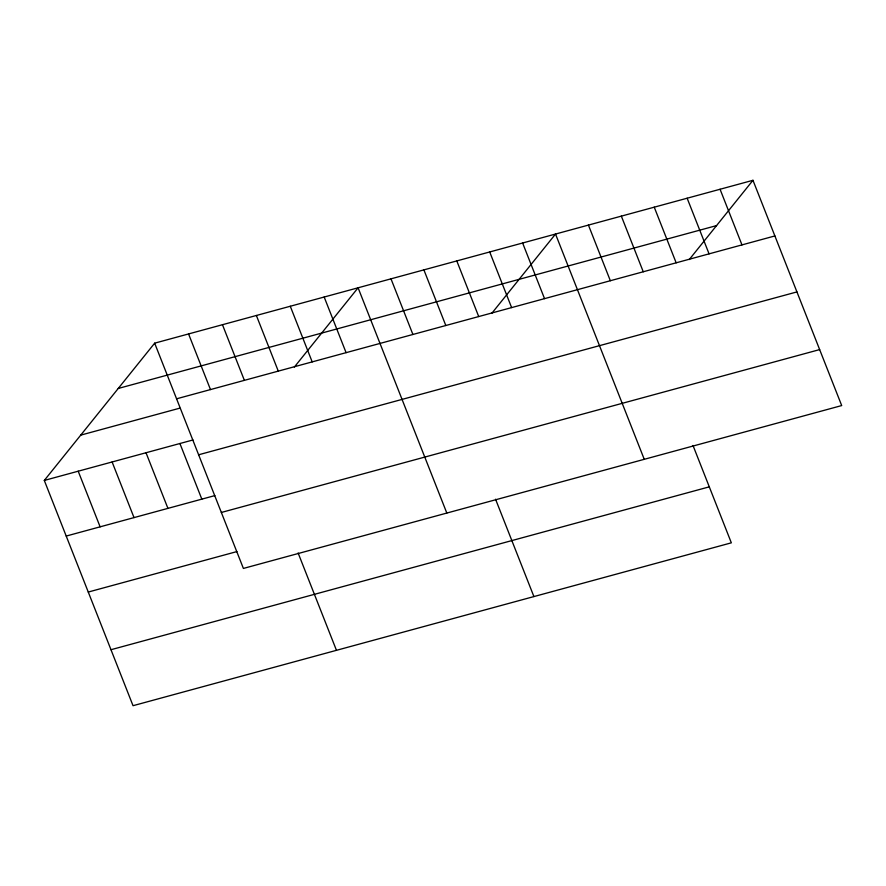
<?xml version="1.0" encoding="UTF-8"?>
<svg xmlns="http://www.w3.org/2000/svg" width="886" height="886" viewBox="0 0 886 886"><rect width="100%" height="100%" fill="white"/><g stroke="black" fill="none" stroke-linecap="round" stroke-linejoin="round"><path stroke-width="1.33" d="M692.996 445.47L731.338 542.83L133.033 705.699L44.3 480.433L154.662 343.17L752.967 180.301L841.7 405.566L243.395 568.435L154.662 343.17M294.373 367.037L358.088 287.795L446.821 513.06M491.819 313.29L555.522 234.048L644.255 459.313M689.264 259.543L752.967 180.301M118.237 388.467L716.553 225.598M176.569 398.811L774.885 235.942M80.715 435.137L179.825 408.158M44.3 480.433L192.96 439.965M198.619 454.784L796.935 291.915M66.217 536.063L214.866 495.595M221.345 512.462L819.65 349.593M88.268 592.047L236.916 551.579M110.983 649.715L709.287 486.846M720.063 189.261L741.97 244.901M687.148 198.22L709.066 253.85M654.245 207.18L676.162 262.81M621.341 216.14L643.258 271.769M588.437 225.099L610.343 280.729M522.618 243.008L544.536 298.648M489.714 251.967L511.621 307.597M456.799 260.927L478.717 316.557M423.896 269.887L445.813 325.516M495.551 499.217L533.904 596.566M390.992 278.846L412.909 334.476M324.176 297.031L346.094 352.661M290.276 306.257L312.193 361.887M256.375 315.482L278.282 371.123M222.464 324.719L244.381 380.349M298.106 552.964L336.459 650.313M188.563 333.944L210.48 389.574M179.913 443.509L201.831 499.15M146.013 452.746L167.93 508.376M112.112 461.971L134.019 517.601M78.201 471.197L100.118 526.838"/></g></svg>
